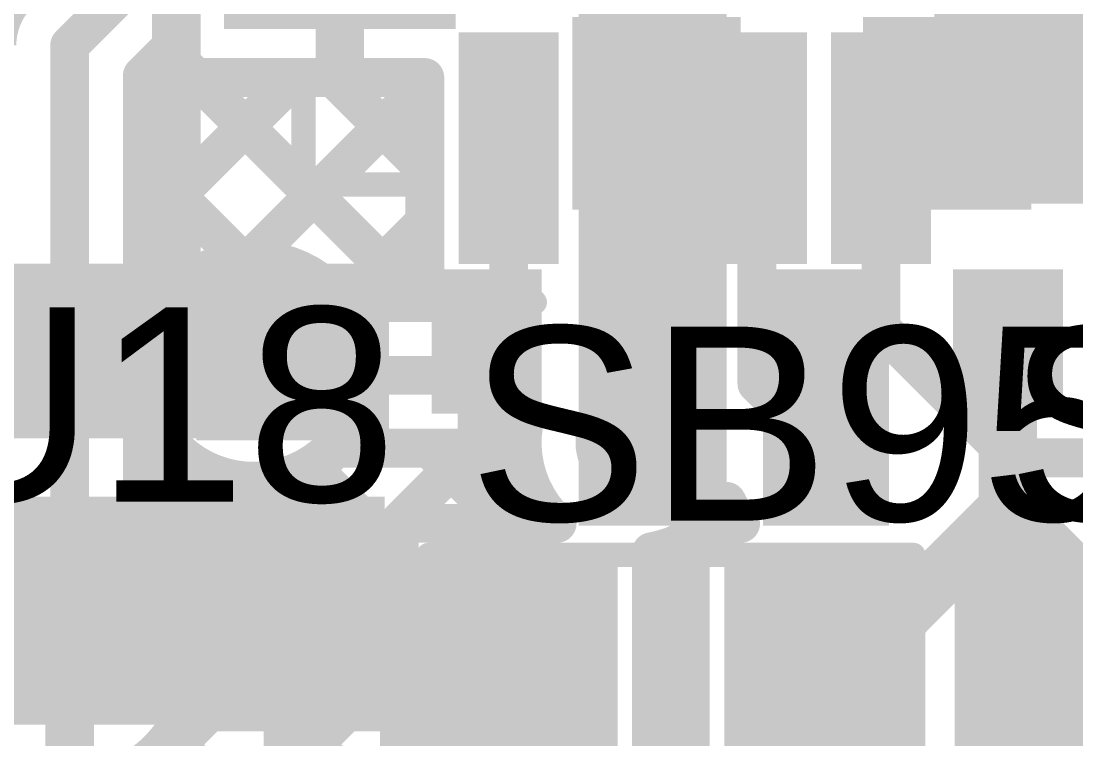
# Model space of a CAD drawing. Header units: millimetres. Extents: x -0.57 to 2.98, y -0.65 to 2.86.
# Drawn here: x 0.851 to 1.0685, y 0.3961 to 0.544 of the extents above; entities that cross this region are included whole.
import ezdxf

# ---------------------------------------------------------------- set-up
doc = ezdxf.new("R2010")
doc.units = ezdxf.units.MM
doc.header["$MEASUREMENT"] = 0
for name, color, linetype in [('BottomLayer', 5, 'Continuous'), ('BottomPaste', 16, 'Continuous'), ('BottomSolder', 6, 'Continuous'), ('Mechanical2', 216, 'Continuous'), ('TopLayer', 1, 'Continuous'), ('TopOverlay', 2, 'Continuous'), ('TopPaste', 8, 'Continuous'), ('TopSolder', 216, 'Continuous'), ('ViaHoleLayer', 16, 'Continuous')]:
    doc.layers.add(name, color=color, linetype=linetype)
doc.styles.add('Arial', font='', dxfattribs={"height": 0.2})
doc.styles.get('Arial').set_extended_font_data('Arial')

# ---------------------------------------------------------------- blocks, each defined once
blk = doc.blocks.new('16_TQFN__4X4__89')
at = {"layer": 'TopLayer'}
for points in [[(-0.04469, 0.05335), (-0.04469, 0.09311), (-0.03209, 0.09311), (-0.03209, 0.05335)], [(-0.01909, 0.05335), (-0.01909, 0.09311), (-0.0065, 0.09311), (-0.0065, 0.05335)], [(0.0065, 0.05335), (0.0065, 0.09311), (0.01909, 0.09311), (0.01909, 0.05335)], [(0.03209, 0.05335), (0.03209, 0.09311), (0.04469, 0.09311), (0.04469, 0.05335)], [(-0.09311, 0.04469), (-0.05335, 0.04469), (-0.05335, 0.03209), (-0.09311, 0.03209)], [(0.05335, 0.04469), (0.09311, 0.04469), (0.09311, 0.03209), (0.05335, 0.03209)], [(-0.04134, 0.04134), (0.04134, 0.04134), (0.04134, -0.04134), (-0.04134, -0.04134)], [(-0.09311, 0.01909), (-0.05335, 0.01909), (-0.05335, 0.0065), (-0.09311, 0.0065)], [(0.05335, 0.01909), (0.09311, 0.01909), (0.09311, 0.0065), (0.05335, 0.0065)], [(-0.09311, -0.0065), (-0.05335, -0.0065), (-0.05335, -0.01909), (-0.09311, -0.01909)], [(0.05335, -0.0065), (0.09311, -0.0065), (0.09311, -0.01909), (0.05335, -0.01909)], [(-0.09311, -0.03209), (-0.05335, -0.03209), (-0.05335, -0.04468), (-0.09311, -0.04468)], [(0.05335, -0.03209), (0.09311, -0.03209), (0.09311, -0.04468), (0.05335, -0.04468)], [(-0.04469, -0.09311), (-0.04469, -0.05335), (-0.03209, -0.05335), (-0.03209, -0.09311)], [(-0.01909, -0.09311), (-0.01909, -0.05335), (-0.0065, -0.05335), (-0.0065, -0.09311)], [(0.0065, -0.09311), (0.0065, -0.05335), (0.01909, -0.05335), (0.01909, -0.09311)], [(0.03209, -0.09311), (0.03209, -0.05335), (0.04469, -0.05335), (0.04469, -0.09311)]]:
    blk.add_hatch(color=1, dxfattribs=at).paths.add_polyline_path(points)
at = {"layer": 'TopPaste'}
for points in [[(-0.04469, 0.05335), (-0.04469, 0.09311), (-0.03209, 0.09311), (-0.03209, 0.05335)], [(-0.01909, 0.05335), (-0.01909, 0.09311), (-0.0065, 0.09311), (-0.0065, 0.05335)], [(0.0065, 0.05335), (0.0065, 0.09311), (0.01909, 0.09311), (0.01909, 0.05335)], [(0.03209, 0.05335), (0.03209, 0.09311), (0.04469, 0.09311), (0.04469, 0.05335)], [(-0.09311, 0.04469), (-0.05335, 0.04469), (-0.05335, 0.03209), (-0.09311, 0.03209)], [(0.05335, 0.04469), (0.09311, 0.04469), (0.09311, 0.03209), (0.05335, 0.03209)], [(-0.02598, 0.02598), (0.02598, 0.02598), (0.02598, -0.02598), (-0.02598, -0.02598)], [(-0.09311, 0.01909), (-0.05335, 0.01909), (-0.05335, 0.0065), (-0.09311, 0.0065)], [(0.05335, 0.01909), (0.09311, 0.01909), (0.09311, 0.0065), (0.05335, 0.0065)], [(-0.09311, -0.0065), (-0.05335, -0.0065), (-0.05335, -0.01909), (-0.09311, -0.01909)], [(0.05335, -0.0065), (0.09311, -0.0065), (0.09311, -0.01909), (0.05335, -0.01909)], [(-0.09311, -0.03209), (-0.05335, -0.03209), (-0.05335, -0.04468), (-0.09311, -0.04468)], [(0.05335, -0.03209), (0.09311, -0.03209), (0.09311, -0.04468), (0.05335, -0.04468)], [(-0.04469, -0.09311), (-0.04469, -0.05335), (-0.03209, -0.05335), (-0.03209, -0.09311)], [(-0.01909, -0.09311), (-0.01909, -0.05335), (-0.0065, -0.05335), (-0.0065, -0.09311)], [(0.0065, -0.09311), (0.0065, -0.05335), (0.01909, -0.05335), (0.01909, -0.09311)], [(0.03209, -0.09311), (0.03209, -0.05335), (0.04469, -0.05335), (0.04469, -0.09311)]]:
    blk.add_hatch(color=8, dxfattribs=at).paths.add_polyline_path(points)
at = {"layer": 'TopSolder'}
for points in [[(-0.04868, 0.04935), (-0.04868, 0.09711), (-0.02809, 0.09711), (-0.02809, 0.04935)], [(-0.02309, 0.04935), (-0.02309, 0.09711), (-0.0025, 0.09711), (-0.0025, 0.04935)], [(0.0025, 0.04935), (0.0025, 0.09711), (0.02309, 0.09711), (0.02309, 0.04935)], [(0.02809, 0.04935), (0.02809, 0.09711), (0.04868, 0.09711), (0.04868, 0.04935)], [(-0.09711, 0.04869), (-0.04935, 0.04869), (-0.04935, 0.02809), (-0.09711, 0.02809)], [(0.04935, 0.04869), (0.09711, 0.04869), (0.09711, 0.02809), (0.04935, 0.02809)], [(-0.04534, 0.04534), (0.04534, 0.04534), (0.04534, -0.04534), (-0.04534, -0.04534)], [(-0.09711, 0.02309), (-0.04935, 0.02309), (-0.04935, 0.0025), (-0.09711, 0.0025)], [(0.04935, 0.02309), (0.09711, 0.02309), (0.09711, 0.0025), (0.04935, 0.0025)], [(-0.09711, -0.0025), (-0.04935, -0.0025), (-0.04935, -0.02309), (-0.09711, -0.02309)], [(0.04935, -0.0025), (0.09711, -0.0025), (0.09711, -0.02309), (0.04935, -0.02309)], [(-0.09711, -0.02809), (-0.04935, -0.02809), (-0.04935, -0.04868), (-0.09711, -0.04868)], [(0.04935, -0.02809), (0.09711, -0.02809), (0.09711, -0.04868), (0.04935, -0.04868)], [(-0.04868, -0.09711), (-0.04868, -0.04935), (-0.02809, -0.04935), (-0.02809, -0.09711)], [(-0.02309, -0.09711), (-0.02309, -0.04935), (-0.0025, -0.04935), (-0.0025, -0.09711)], [(0.0025, -0.09711), (0.0025, -0.04935), (0.02309, -0.04935), (0.02309, -0.09711)], [(0.02809, -0.09711), (0.02809, -0.04935), (0.04868, -0.04935), (0.04868, -0.09711)]]:
    blk.add_hatch(color=216, dxfattribs=at).paths.add_polyline_path(points)
at = {"layer": 'TopOverlay', "const_width": 0.005}
for points in [[(-0.08071, 0.08071), (-0.08071, 0.05728)], [(-0.08071, 0.08071), (-0.05728, 0.08071)], [(0.05728, 0.08071), (0.08071, 0.08071)], [(0.08071, 0.08071), (0.08071, 0.05728)], [(-0.105, 0.043), (-0.1, 0.038)], [(-0.105, 0.043), (-0.105, 0.033)], [(-0.1, 0.038), (-0.105, 0.033)], [(-0.08071, -0.05728), (-0.08071, -0.08071)], [(0.08071, -0.05728), (0.08071, -0.08071)], [(-0.08071, -0.08071), (-0.05728, -0.08071)], [(0.05728, -0.08071), (0.08071, -0.08071)]]:
    blk.add_lwpolyline(points, dxfattribs=at)
at = {"layer": 'TopOverlay', "const_width": 0.0025}
for points in [[(-0.08196, 0.08071, 1), (-0.07946, 0.08071, 1)], [(-0.08196, 0.08071, 1), (-0.07946, 0.08071, 1)], [(-0.05853, 0.08071, 1), (-0.05603, 0.08071, 1)], [(0.05603, 0.08071, 1), (0.05853, 0.08071, 1)], [(0.07946, 0.08071, 1), (0.08196, 0.08071, 1)], [(0.07946, 0.08071, 1), (0.08196, 0.08071, 1)], [(-0.08196, 0.05728, 1), (-0.07946, 0.05728, 1)], [(0.07946, 0.05728, 1), (0.08196, 0.05728, 1)], [(-0.10625, 0.043, 1), (-0.10375, 0.043, 1)], [(-0.10625, 0.043, 1), (-0.10375, 0.043, 1)], [(-0.10125, 0.038, 1), (-0.09875, 0.038, 1)], [(-0.10125, 0.038, 1), (-0.09875, 0.038, 1)], [(-0.10625, 0.033, 1), (-0.10375, 0.033, 1)], [(-0.10625, 0.033, 1), (-0.10375, 0.033, 1)], [(-0.08196, -0.05728, 1), (-0.07946, -0.05728, 1)], [(0.07946, -0.05728, 1), (0.08196, -0.05728, 1)], [(-0.08196, -0.08071, 1), (-0.07946, -0.08071, 1)], [(-0.08196, -0.08071, 1), (-0.07946, -0.08071, 1)], [(-0.05853, -0.08071, 1), (-0.05603, -0.08071, 1)], [(0.05603, -0.08071, 1), (0.05853, -0.08071, 1)], [(0.07946, -0.08071, 1), (0.08196, -0.08071, 1)], [(0.07946, -0.08071, 1), (0.08196, -0.08071, 1)]]:
    blk.add_lwpolyline(points, format="xyb", close=True, dxfattribs=at)
blk = doc.blocks.new('SOLDER_BRIDGE_109')
at = {"layer": 'TopLayer'}
for points in [[(-0.045, -0.0175), (-0.045, 0.0175), (-0.015, 0.0175), (-0.015, -0.0175)], [(0.015, -0.0175), (0.015, 0.0175), (0.045, 0.0175), (0.045, -0.0175)]]:
    blk.add_hatch(color=1, dxfattribs=at).paths.add_polyline_path(points)
at = {"layer": 'TopPaste'}
for points in [[(-0.045, -0.0175), (-0.045, 0.0175), (-0.015, 0.0175), (-0.015, -0.0175)], [(0.015, -0.0175), (0.015, 0.0175), (0.045, 0.0175), (0.045, -0.0175)]]:
    blk.add_hatch(color=8, dxfattribs=at).paths.add_polyline_path(points)
at = {"layer": 'TopSolder'}
for points in [[(-0.049, -0.0215), (-0.049, 0.0215), (-0.011, 0.0215), (-0.011, -0.0215)], [(0.011, -0.0215), (0.011, 0.0215), (0.049, 0.0215), (0.049, -0.0215)]]:
    blk.add_hatch(color=216, dxfattribs=at).paths.add_polyline_path(points)
at = {"layer": 'TopOverlay', "const_width": 0.005}
for points in [[(0.05, 0.022), (-0.05, 0.022)], [(-0.05, 0.022), (-0.05, -0.022)], [(0.05, 0.022), (0.05, -0.022)], [(0.05, -0.022), (-0.05, -0.022)]]:
    blk.add_lwpolyline(points, dxfattribs=at)
at = {"layer": 'TopOverlay', "const_width": 0.0025}
for points in [[(-0.05125, 0.022, 1), (-0.04875, 0.022, 1)], [(-0.05125, 0.022, 1), (-0.04875, 0.022, 1)], [(0.04875, 0.022, 1), (0.05125, 0.022, 1)], [(0.04875, 0.022, 1), (0.05125, 0.022, 1)], [(-0.05125, -0.022, 1), (-0.04875, -0.022, 1)], [(-0.05125, -0.022, 1), (-0.04875, -0.022, 1)], [(0.04875, -0.022, 1), (0.05125, -0.022, 1)], [(0.04875, -0.022, 1), (0.05125, -0.022, 1)]]:
    blk.add_lwpolyline(points, format="xyb", close=True, dxfattribs=at)
blk = doc.blocks.new('SOLDER_BRIDGE_111')
at = {"layer": 'TopLayer'}
for points in [[(-0.045, -0.0175), (-0.045, 0.0175), (-0.015, 0.0175), (-0.015, -0.0175)], [(0.015, -0.0175), (0.015, 0.0175), (0.045, 0.0175), (0.045, -0.0175)]]:
    blk.add_hatch(color=1, dxfattribs=at).paths.add_polyline_path(points)
at = {"layer": 'TopPaste'}
for points in [[(-0.045, -0.0175), (-0.045, 0.0175), (-0.015, 0.0175), (-0.015, -0.0175)], [(0.015, -0.0175), (0.015, 0.0175), (0.045, 0.0175), (0.045, -0.0175)]]:
    blk.add_hatch(color=8, dxfattribs=at).paths.add_polyline_path(points)
at = {"layer": 'TopSolder'}
for points in [[(-0.049, -0.0215), (-0.049, 0.0215), (-0.011, 0.0215), (-0.011, -0.0215)], [(0.011, -0.0215), (0.011, 0.0215), (0.049, 0.0215), (0.049, -0.0215)]]:
    blk.add_hatch(color=216, dxfattribs=at).paths.add_polyline_path(points)
at = {"layer": 'TopOverlay', "const_width": 0.005}
for points in [[(-0.05, 0.022), (0.05, 0.022)], [(-0.05, -0.022), (-0.05, 0.022)], [(0.05, -0.022), (0.05, 0.022)], [(-0.05, -0.022), (0.05, -0.022)]]:
    blk.add_lwpolyline(points, dxfattribs=at)
at = {"layer": 'TopOverlay', "const_width": 0.0025}
for points in [[(-0.05125, 0.022, 1), (-0.04875, 0.022, 1)], [(-0.05125, 0.022, 1), (-0.04875, 0.022, 1)], [(0.04875, 0.022, 1), (0.05125, 0.022, 1)], [(0.04875, 0.022, 1), (0.05125, 0.022, 1)], [(-0.05125, -0.022, 1), (-0.04875, -0.022, 1)], [(-0.05125, -0.022, 1), (-0.04875, -0.022, 1)], [(0.04875, -0.022, 1), (0.05125, -0.022, 1)], [(0.04875, -0.022, 1), (0.05125, -0.022, 1)]]:
    blk.add_lwpolyline(points, format="xyb", close=True, dxfattribs=at)
blk = doc.blocks.new('CAP_0402_B_186')
at = {"layer": 'BottomLayer'}
for points in [[(-0.0095, 0.0125), (-0.0095, -0.0125), (-0.0275, -0.0125), (-0.0275, 0.0125)], [(0.0275, 0.0125), (0.0275, -0.0125), (0.0095, -0.0125), (0.0095, 0.0125)]]:
    blk.add_hatch(color=5, dxfattribs=at).paths.add_polyline_path(points)
at = {"layer": 'BottomPaste'}
for points in [[(-0.0095, 0.0125), (-0.0095, -0.0125), (-0.0275, -0.0125), (-0.0275, 0.0125)], [(0.0275, 0.0125), (0.0275, -0.0125), (0.0095, -0.0125), (0.0095, 0.0125)]]:
    blk.add_hatch(color=16, dxfattribs=at).paths.add_polyline_path(points)
at = {"layer": 'BottomSolder'}
for points in [[(-0.00714, 0.01486), (-0.00714, -0.01486), (-0.02986, -0.01486), (-0.02986, 0.01486)], [(0.02986, 0.01486), (0.02986, -0.01486), (0.00714, -0.01486), (0.00714, 0.01486)]]:
    blk.add_hatch(color=6, dxfattribs=at).paths.add_polyline_path(points)
blk = doc.blocks.new('CAP_0402_B_188')
at = {"layer": 'BottomLayer'}
for points in [[(-0.0095, 0.0125), (-0.0095, -0.0125), (-0.0275, -0.0125), (-0.0275, 0.0125)], [(0.0275, 0.0125), (0.0275, -0.0125), (0.0095, -0.0125), (0.0095, 0.0125)]]:
    blk.add_hatch(color=5, dxfattribs=at).paths.add_polyline_path(points)
at = {"layer": 'BottomPaste'}
for points in [[(-0.0095, 0.0125), (-0.0095, -0.0125), (-0.0275, -0.0125), (-0.0275, 0.0125)], [(0.0275, 0.0125), (0.0275, -0.0125), (0.0095, -0.0125), (0.0095, 0.0125)]]:
    blk.add_hatch(color=16, dxfattribs=at).paths.add_polyline_path(points)
at = {"layer": 'BottomSolder'}
for points in [[(-0.00714, 0.01486), (-0.00714, -0.01486), (-0.02986, -0.01486), (-0.02986, 0.01486)], [(0.02986, 0.01486), (0.02986, -0.01486), (0.00714, -0.01486), (0.00714, 0.01486)]]:
    blk.add_hatch(color=6, dxfattribs=at).paths.add_polyline_path(points)
blk = doc.blocks.new('CAP_0603_B_190')
at = {"layer": 'BottomLayer'}
for points in [[(-0.045, -0.0175), (-0.045, 0.0175), (-0.015, 0.0175), (-0.015, -0.0175)], [(0.015, -0.0175), (0.015, 0.0175), (0.045, 0.0175), (0.045, -0.0175)]]:
    blk.add_hatch(color=5, dxfattribs=at).paths.add_polyline_path(points)
at = {"layer": 'BottomPaste'}
for points in [[(-0.045, -0.0175), (-0.045, 0.0175), (-0.015, 0.0175), (-0.015, -0.0175)], [(0.015, -0.0175), (0.015, 0.0175), (0.045, 0.0175), (0.045, -0.0175)]]:
    blk.add_hatch(color=16, dxfattribs=at).paths.add_polyline_path(points)
at = {"layer": 'BottomSolder'}
for points in [[(-0.04736, -0.01986), (-0.04736, 0.01986), (-0.01264, 0.01986), (-0.01264, -0.01986)], [(0.01264, -0.01986), (0.01264, 0.01986), (0.04736, 0.01986), (0.04736, -0.01986)]]:
    blk.add_hatch(color=6, dxfattribs=at).paths.add_polyline_path(points)
blk = doc.blocks.new('CAP_0402_B_249')
at = {"layer": 'BottomLayer'}
for points in [[(-0.0095, 0.0125), (-0.0095, -0.0125), (-0.0275, -0.0125), (-0.0275, 0.0125)], [(0.0275, 0.0125), (0.0275, -0.0125), (0.0095, -0.0125), (0.0095, 0.0125)]]:
    blk.add_hatch(color=5, dxfattribs=at).paths.add_polyline_path(points)
at = {"layer": 'BottomPaste'}
for points in [[(-0.0095, 0.0125), (-0.0095, -0.0125), (-0.0275, -0.0125), (-0.0275, 0.0125)], [(0.0275, 0.0125), (0.0275, -0.0125), (0.0095, -0.0125), (0.0095, 0.0125)]]:
    blk.add_hatch(color=16, dxfattribs=at).paths.add_polyline_path(points)
at = {"layer": 'BottomSolder'}
for points in [[(-0.00714, 0.01486), (-0.00714, -0.01486), (-0.02986, -0.01486), (-0.02986, 0.01486)], [(0.02986, 0.01486), (0.02986, -0.01486), (0.00714, -0.01486), (0.00714, 0.01486)]]:
    blk.add_hatch(color=6, dxfattribs=at).paths.add_polyline_path(points)
blk = doc.blocks.new('CAP_0603_B_337')
at = {"layer": 'BottomLayer'}
for points in [[(-0.045, -0.0175), (-0.045, 0.0175), (-0.015, 0.0175), (-0.015, -0.0175)], [(0.015, -0.0175), (0.015, 0.0175), (0.045, 0.0175), (0.045, -0.0175)]]:
    blk.add_hatch(color=5, dxfattribs=at).paths.add_polyline_path(points)
at = {"layer": 'BottomPaste'}
for points in [[(-0.045, -0.0175), (-0.045, 0.0175), (-0.015, 0.0175), (-0.015, -0.0175)], [(0.015, -0.0175), (0.015, 0.0175), (0.045, 0.0175), (0.045, -0.0175)]]:
    blk.add_hatch(color=16, dxfattribs=at).paths.add_polyline_path(points)
at = {"layer": 'BottomSolder'}
for points in [[(-0.04736, -0.01986), (-0.04736, 0.01986), (-0.01264, 0.01986), (-0.01264, -0.01986)], [(0.01264, -0.01986), (0.01264, 0.01986), (0.04736, 0.01986), (0.04736, -0.01986)]]:
    blk.add_hatch(color=6, dxfattribs=at).paths.add_polyline_path(points)

msp = doc.modelspace()

# ---------------------------------------------------------------- hatches: boundary and pattern name
at = {"layer": 'BottomLayer'}
for points in [[(0.966, 0.44), (0.9965, 0.44), (0.9965, 0.546), (0.966, 0.546)], [(1.025, 0.50635), (1.075, 0.50635), (1.075, 0.544), (1.025, 0.544)], [(0.847, 0.458), (0.926, 0.458), (0.926, 0.494), (0.847, 0.494)], [(1.004, 0.44), (1.03, 0.44), (1.03, 0.492), (1.004, 0.492)], [(0.847, 0.399), (0.926, 0.399), (0.926, 0.446), (0.847, 0.446)]]:
    msp.add_hatch(color=5, dxfattribs=at).paths.add_polyline_path(points)
h = msp.add_hatch(color=5, dxfattribs=at)
edge = h.paths.add_edge_path()
edge.add_arc((1.06317, 0.52517), 0.01181, 0, 360)
h = msp.add_hatch(color=5, dxfattribs=at)
edge = h.paths.add_edge_path()
edge.add_arc((0.89888, 0.472), 0.01181, 0, 360)
h = msp.add_hatch(color=5, dxfattribs=at)
edge = h.paths.add_edge_path()
edge.add_arc((0.97714, 0.45714), 0.01181, 0, 360)
h = msp.add_hatch(color=5, dxfattribs=at)
edge = h.paths.add_edge_path()
edge.add_arc((1.017, 0.455), 0.01181, 0, 360)
h = msp.add_hatch(color=5, dxfattribs=at)
edge = h.paths.add_edge_path()
edge.add_arc((0.861, 0.412), 0.01181, 0, 360)
at = {"layer": 'BottomSolder'}
h = msp.add_hatch(color=6, dxfattribs=at)
edge = h.paths.add_edge_path()
edge.add_arc((1.06317, 0.52517), 0.00791, 0, 360)
h = msp.add_hatch(color=6, dxfattribs=at)
edge = h.paths.add_edge_path()
edge.add_arc((0.89888, 0.472), 0.00791, 0, 360)
h = msp.add_hatch(color=6, dxfattribs=at)
edge = h.paths.add_edge_path()
edge.add_arc((0.97714, 0.45714), 0.00791, 0, 360)
h = msp.add_hatch(color=6, dxfattribs=at)
edge = h.paths.add_edge_path()
edge.add_arc((1.017, 0.455), 0.00791, 0, 360)
h = msp.add_hatch(color=6, dxfattribs=at)
edge = h.paths.add_edge_path()
edge.add_arc((0.861, 0.412), 0.00791, 0, 360)
at = {"layer": 'TopLayer'}
h = msp.add_hatch(color=1, dxfattribs=at)
edge = h.paths.add_edge_path()
edge.add_arc((1.06317, 0.52517), 0.01181, 0, 360)
h = msp.add_hatch(color=1, dxfattribs=at)
edge = h.paths.add_edge_path()
edge.add_arc((0.89888, 0.472), 0.01181, 0, 360)
h = msp.add_hatch(color=1, dxfattribs=at)
edge = h.paths.add_edge_path()
edge.add_arc((0.97714, 0.45714), 0.01181, 0, 360)
h = msp.add_hatch(color=1, dxfattribs=at)
edge = h.paths.add_edge_path()
edge.add_arc((1.017, 0.455), 0.01181, 0, 360)
h = msp.add_hatch(color=1, dxfattribs=at)
edge = h.paths.add_edge_path()
edge.add_arc((0.861, 0.412), 0.01181, 0, 360)
at = {"layer": 'TopSolder'}
h = msp.add_hatch(color=216, dxfattribs=at)
edge = h.paths.add_edge_path()
edge.add_arc((1.06317, 0.52517), 0.00791, 0, 360)
h = msp.add_hatch(color=216, dxfattribs=at)
edge = h.paths.add_edge_path()
edge.add_arc((0.89888, 0.472), 0.00791, 0, 360)
h = msp.add_hatch(color=216, dxfattribs=at)
edge = h.paths.add_edge_path()
edge.add_arc((0.97714, 0.45714), 0.00791, 0, 360)
h = msp.add_hatch(color=216, dxfattribs=at)
edge = h.paths.add_edge_path()
edge.add_arc((1.017, 0.455), 0.00791, 0, 360)
h = msp.add_hatch(color=216, dxfattribs=at)
edge = h.paths.add_edge_path()
edge.add_arc((0.861, 0.412), 0.00791, 0, 360)
at = {"layer": 'ViaHoleLayer'}
h = msp.add_hatch(color=16, dxfattribs=at)
edge = h.paths.add_edge_path()
edge.add_arc((1.06317, 0.52517), 0.00591, 0, 360)
h = msp.add_hatch(color=16, dxfattribs=at)
edge = h.paths.add_edge_path()
edge.add_arc((0.89888, 0.472), 0.00591, 0, 360)
h = msp.add_hatch(color=16, dxfattribs=at)
edge = h.paths.add_edge_path()
edge.add_arc((0.97714, 0.45714), 0.00591, 0, 360)
h = msp.add_hatch(color=16, dxfattribs=at)
edge = h.paths.add_edge_path()
edge.add_arc((1.017, 0.455), 0.00591, 0, 360)
h = msp.add_hatch(color=16, dxfattribs=at)
edge = h.paths.add_edge_path()
edge.add_arc((0.861, 0.412), 0.00591, 0, 360)

# ---------------------------------------------------------------- linework, layer by layer
at = {"layer": 'BottomLayer'}
for points, const_width in [([(0.883, 0.49), (0.883, 0.559)], 0.01), ([(0.883, 0.49), (0.89888, 0.47412)], 0.008), ([(0.947, 0.415), (0.947, 0.478)], 0.012), ([(1.0545, 0.4435), (1.0545, 0.478)], 0.012), ([(0.89888, 0.472), (0.89888, 0.47412)], 0.008), ([(0.994, 0.383), (1.0545, 0.4435)], 0.012), ([(1.0545, 0.4435), (1.07, 0.428)], 0.012), ([(1.07, 0.428), (1.204, 0.428)], 0.012), ([(0.907, 0.367), (0.907, 0.415)], 0.012), ([(0.947, 0.415), (0.955, 0.407)], 0.012), ([(0.861, 0.39019), (0.861, 0.412)], 0.01), ([(0.955, 0.374), (0.955, 0.407)], 0.012)]:
    msp.add_lwpolyline(points, dxfattribs=dict(at, const_width=const_width))
for points, const_width in [([(0.8805, 0.49, 1), (0.8855, 0.49, 1)], 0.005), ([(0.881, 0.49, 1), (0.885, 0.49, 1)], 0.004), ([(0.944, 0.478, 1), (0.95, 0.478, 1)], 0.006), ([(1.0515, 0.478, 1), (1.0575, 0.478, 1)], 0.006), ([(0.89688, 0.47412, 1), (0.90088, 0.47412, 1)], 0.004), ([(0.89688, 0.47412, 1), (0.90088, 0.47412, 1)], 0.004), ([(0.89688, 0.472, 1), (0.90088, 0.472, 1)], 0.004), ([(1.0515, 0.4435, 1), (1.0575, 0.4435, 1)], 0.006), ([(1.0515, 0.4435, 1), (1.0575, 0.4435, 1)], 0.006), ([(1.0515, 0.4435, 1), (1.0575, 0.4435, 1)], 0.006), ([(1.067, 0.428, 1), (1.073, 0.428, 1)], 0.006), ([(1.067, 0.428, 1), (1.073, 0.428, 1)], 0.006), ([(0.904, 0.415, 1), (0.91, 0.415, 1)], 0.006), ([(0.944, 0.415, 1), (0.95, 0.415, 1)], 0.006), ([(0.944, 0.415, 1), (0.95, 0.415, 1)], 0.006), ([(0.8585, 0.412, 1), (0.8635, 0.412, 1)], 0.005), ([(0.952, 0.407, 1), (0.958, 0.407, 1)], 0.006), ([(0.952, 0.407, 1), (0.958, 0.407, 1)], 0.006)]:
    msp.add_lwpolyline(points, format="xyb", close=True, dxfattribs=dict(at, const_width=const_width))
at = {"layer": 'Mechanical2', "const_width": 0.01}
msp.add_lwpolyline([(1.75783, 2.80917, -6.230382), (0.64896, 2.81029)], format="xyb", dxfattribs=at)
at = {"layer": 'TopLayer'}
for points, const_width in [([(0.91671, 0.53638), (0.91671, 0.55268)], 0.01), ([(0.861, 0.539), (0.87468, 0.55268)], 0.008), ([(1.06317, 0.52517), (1.06317, 0.55268)], 0.008), ([(0.861, 0.412), (0.861, 0.539)], 0.008), ([(0.876, 0.53279), (0.88089, 0.53768)], 0.008), ([(0.88283, 0.53238), (0.88283, 0.53768)], 0.008), ([(0.876, 0.52926), (0.88283, 0.53609)], 0.008), ([(0.88283, 0.53661), (0.88706, 0.53238)], 0.008), ([(0.876, 0.433), (0.876, 0.53279)], 0.008), ([(0.876, 0.50098), (0.9074, 0.53238)], 0.008), ([(0.88283, 0.53238), (0.93425, 0.53238)], 0.008), ([(0.88706, 0.53238), (0.93343, 0.486)], 0.008), ([(0.91534, 0.53238), (0.93425, 0.51347)], 0.008), ([(0.93425, 0.48695), (0.93425, 0.53238)], 0.008), ([(0.8981, 0.4948), (0.93425, 0.53095)], 0.008), ([(0.95155, 0.48068), (0.95155, 0.51783)], 0.008), ([(0.97714, 0.45714), (0.97714, 0.51783)], 0.008), ([(1.00273, 0.46927), (1.00273, 0.51783)], 0.008), ([(1.02832, 0.48068), (1.02832, 0.51783)], 0.008), ([(0.876, 0.51515), (0.89647, 0.49468)], 0.008), ([(0.91759, 0.486), (0.93425, 0.50266)], 0.008), ([(0.91688, 0.486), (0.93566, 0.486)], 0.008), ([(0.94188, 0.471), (0.95155, 0.48068)], 0.008), ([(1.02832, 0.48068), (1.055, 0.454)], 0.008), ([(0.89488, 0.471), (0.94188, 0.471)], 0.008), ([(1.00273, 0.46927), (1.017, 0.455)], 0.008), ([(0.876, 0.45858), (0.929, 0.40558)], 0.008), ([(0.85648, 0.36832), (0.94437, 0.45621)], 0.008), ([(0.88386, 0.42399), (0.91587, 0.456)], 0.008), ([(0.91513, 0.456), (0.94188, 0.456)], 0.008), ([(0.93515, 0.456), (0.95065, 0.4405)], 0.008), ([(0.876, 0.44441), (0.88528, 0.45369)], 0.008), ([(1.055, 0.454), (1.088, 0.454)], 0.008), ([(0.91049, 0.45237), (0.929, 0.43387)], 0.008), ([(0.929, 0.4405), (0.96154, 0.4405)], 0.008), ([(0.929, 0.3835), (0.929, 0.4405)], 0.008), ([(0.99274, 0.4405), (0.99939, 0.4405)], 0.008), ([(0.989, 0.3835), (0.989, 0.43766)], 0.008), ([(0.981, 0.3835), (0.981, 0.43466)], 0.008), ([(0.98404, 0.4354), (0.989, 0.43043)], 0.008), ([(0.88513, 0.42117), (0.93219, 0.37411)], 0.008), ([(0.955, 0.374), (0.955, 0.412)], 0.022), ([(0.981, 0.40799), (0.989, 0.41599)], 0.008), ([(0.83919, 0.412), (0.861, 0.412)], 0.01), ([(0.84821, 0.33176), (0.929, 0.41256)], 0.008), ([(0.861, 0.39019), (0.861, 0.412)], 0.01), ([(0.861, 0.412), (0.88281, 0.412)], 0.01), ([(1.015, 0.412), (1.025, 0.402)], 0.01), ([(1.056, 0.402), (1.066, 0.412)], 0.01), ([(0.981, 0.41015), (0.989, 0.40215)], 0.008), ([(1.025, 0.37919), (1.025, 0.402)], 0.01), ([(1.056, 0.37919), (1.056, 0.402)], 0.01), ([(0.88158, 0.39643), (0.95288, 0.32514)], 0.008)]:
    msp.add_lwpolyline(points, dxfattribs=dict(at, const_width=const_width))
at = {"layer": 'TopLayer', "const_width": 0.008}
for points in [[(0.846, 0.539, -0.198912), (0.85039, 0.54961)], [(0.846, 0.539, -0.198764), (0.85039, 0.5496)], [(0.91513, 0.456, -2.660419), (0.91688, 0.486)], [(0.96154, 0.4405, -0.276189), (0.9551, 0.46301)], [(0.95248, 0.46039, -0.198764), (0.94188, 0.456)], [(0.95248, 0.46039, -0.198912), (0.94188, 0.456)], [(0.99648, 0.44504, -0.064704), (0.99274, 0.4405)], [(0.99939, 0.4405, -0.059323), (0.99648, 0.44504)], [(0.989, 0.43766, -0.094457), (0.981, 0.43466)], [(0.876, 0.433, -0.242243), (0.88681, 0.412)], [(0.88681, 0.412, -0.484151), (0.85505, 0.38688)]]:
    msp.add_lwpolyline(points, format="xyb", dxfattribs=at)
at = {"layer": 'TopLayer'}
for points, const_width in [([(0.859, 0.539, 1), (0.863, 0.539, 1)], 0.004), ([(0.859, 0.539, 1), (0.863, 0.539, 1)], 0.004), ([(0.87889, 0.53768, 1), (0.88289, 0.53768, 1)], 0.004), ([(0.88083, 0.53768, 1), (0.88483, 0.53768, 1)], 0.004), ([(0.88083, 0.53661, 1), (0.88483, 0.53661, 1)], 0.004), ([(0.88083, 0.53609, 1), (0.88483, 0.53609, 1)], 0.004), ([(0.91421, 0.53638, 1), (0.91921, 0.53638, 1)], 0.005), ([(0.874, 0.53279, 1), (0.878, 0.53279, 1)], 0.004), ([(0.874, 0.53279, 1), (0.878, 0.53279, 1)], 0.004), ([(0.88083, 0.53238, 1), (0.88483, 0.53238, 1)], 0.004), ([(0.88083, 0.53238, 1), (0.88483, 0.53238, 1)], 0.004), ([(0.88506, 0.53238, 1), (0.88906, 0.53238, 1)], 0.004), ([(0.88506, 0.53238, 1), (0.88906, 0.53238, 1)], 0.004), ([(0.9054, 0.53238, 1), (0.9094, 0.53238, 1)], 0.004), ([(0.91334, 0.53238, 1), (0.91734, 0.53238, 1)], 0.004), ([(0.93225, 0.53238, 1), (0.93625, 0.53238, 1)], 0.004), ([(0.93225, 0.53238, 1), (0.93625, 0.53238, 1)], 0.004), ([(0.874, 0.52926, 1), (0.878, 0.52926, 1)], 0.004), ([(0.93225, 0.53095, 1), (0.93625, 0.53095, 1)], 0.004), ([(1.06117, 0.52517, 1), (1.06517, 0.52517, 1)], 0.004), ([(0.94955, 0.51783, 1), (0.95355, 0.51783, 1)], 0.004), ([(0.97514, 0.51783, 1), (0.97914, 0.51783, 1)], 0.004), ([(1.00073, 0.51783, 1), (1.00473, 0.51783, 1)], 0.004), ([(1.02632, 0.51783, 1), (1.03032, 0.51783, 1)], 0.004), ([(0.874, 0.51515, 1), (0.878, 0.51515, 1)], 0.004), ([(0.93225, 0.51347, 1), (0.93625, 0.51347, 1)], 0.004), ([(0.874, 0.50098, 1), (0.878, 0.50098, 1)], 0.004), ([(0.93225, 0.50266, 1), (0.93625, 0.50266, 1)], 0.004), ([(0.89447, 0.49468, 1), (0.89847, 0.49468, 1)], 0.004), ([(0.8961, 0.4948, 1), (0.9001, 0.4948, 1)], 0.004), ([(0.91488, 0.486, 1), (0.91888, 0.486, 1)], 0.004), ([(0.91488, 0.486, 1), (0.91888, 0.486, 1)], 0.004), ([(0.91559, 0.486, 1), (0.91959, 0.486, 1)], 0.004), ([(0.93143, 0.486, 1), (0.93543, 0.486, 1)], 0.004), ([(0.93225, 0.48695, 1), (0.93625, 0.48695, 1)], 0.004), ([(0.93366, 0.486, 1), (0.93766, 0.486, 1)], 0.004), ([(0.94955, 0.48068, 1), (0.95355, 0.48068, 1)], 0.004), ([(0.94955, 0.48068, 1), (0.95355, 0.48068, 1)], 0.004), ([(1.02632, 0.48068, 1), (1.03032, 0.48068, 1)], 0.004), ([(1.02632, 0.48068, 1), (1.03032, 0.48068, 1)], 0.004), ([(0.89288, 0.471, 1), (0.89688, 0.471, 1)], 0.004), ([(0.93988, 0.471, 1), (0.94388, 0.471, 1)], 0.004), ([(0.93988, 0.471, 1), (0.94388, 0.471, 1)], 0.004), ([(1.00073, 0.46927, 1), (1.00473, 0.46927, 1)], 0.004), ([(1.00073, 0.46927, 1), (1.00473, 0.46927, 1)], 0.004), ([(0.9531, 0.46301, 1), (0.9571, 0.46301, 1)], 0.004), ([(0.95048, 0.46039, 1), (0.95448, 0.46039, 1)], 0.004), ([(0.95048, 0.46039, 1), (0.95448, 0.46039, 1)], 0.004), ([(0.874, 0.45858, 1), (0.878, 0.45858, 1)], 0.004), ([(0.91313, 0.456, 1), (0.91713, 0.456, 1)], 0.004), ([(0.91313, 0.456, 1), (0.91713, 0.456, 1)], 0.004), ([(0.91387, 0.456, 1), (0.91787, 0.456, 1)], 0.004), ([(0.93315, 0.456, 1), (0.93715, 0.456, 1)], 0.004), ([(0.93988, 0.456, 1), (0.94388, 0.456, 1)], 0.004), ([(0.93988, 0.456, 1), (0.94388, 0.456, 1)], 0.004), ([(0.93988, 0.456, 1), (0.94388, 0.456, 1)], 0.004), ([(0.94237, 0.45621, 1), (0.94637, 0.45621, 1)], 0.004), ([(0.97514, 0.45714, 1), (0.97914, 0.45714, 1)], 0.004), ([(1.015, 0.455, 1), (1.019, 0.455, 1)], 0.004), ([(0.88328, 0.45369, 1), (0.88728, 0.45369, 1)], 0.004), ([(1.053, 0.454, 1), (1.057, 0.454, 1)], 0.004), ([(1.053, 0.454, 1), (1.057, 0.454, 1)], 0.004), ([(0.90849, 0.45237, 1), (0.91249, 0.45237, 1)], 0.004), ([(0.874, 0.44441, 1), (0.878, 0.44441, 1)], 0.004), ([(0.99448, 0.44504, 1), (0.99848, 0.44504, 1)], 0.004), ([(0.99448, 0.44504, 1), (0.99848, 0.44504, 1)], 0.004), ([(0.927, 0.4405, 1), (0.931, 0.4405, 1)], 0.004), ([(0.927, 0.4405, 1), (0.931, 0.4405, 1)], 0.004), ([(0.94865, 0.4405, 1), (0.95265, 0.4405, 1)], 0.004), ([(0.95954, 0.4405, 1), (0.96354, 0.4405, 1)], 0.004), ([(0.95954, 0.4405, 1), (0.96354, 0.4405, 1)], 0.004), ([(0.99074, 0.4405, 1), (0.99474, 0.4405, 1)], 0.004), ([(0.99074, 0.4405, 1), (0.99474, 0.4405, 1)], 0.004), ([(0.99739, 0.4405, 1), (1.00139, 0.4405, 1)], 0.004), ([(0.99739, 0.4405, 1), (1.00139, 0.4405, 1)], 0.004), ([(0.987, 0.43766, 1), (0.991, 0.43766, 1)], 0.004), ([(0.987, 0.43766, 1), (0.991, 0.43766, 1)], 0.004), ([(0.927, 0.43387, 1), (0.931, 0.43387, 1)], 0.004), ([(0.979, 0.43466, 1), (0.983, 0.43466, 1)], 0.004), ([(0.979, 0.43466, 1), (0.983, 0.43466, 1)], 0.004), ([(0.98204, 0.4354, 1), (0.98604, 0.4354, 1)], 0.004), ([(0.874, 0.433, 1), (0.878, 0.433, 1)], 0.004), ([(0.874, 0.433, 1), (0.878, 0.433, 1)], 0.004), ([(0.987, 0.43043, 1), (0.991, 0.43043, 1)], 0.004), ([(0.88186, 0.42399, 1), (0.88586, 0.42399, 1)], 0.004), ([(0.88313, 0.42117, 1), (0.88713, 0.42117, 1)], 0.004), ([(0.9495, 0.412, 1), (0.9605, 0.412, 1)], 0.011), ([(0.987, 0.41599, 1), (0.991, 0.41599, 1)], 0.004), ([(0.8585, 0.412, 1), (0.8635, 0.412, 1)], 0.005), ([(0.8585, 0.412, 1), (0.8635, 0.412, 1)], 0.005), ([(0.8585, 0.412, 1), (0.8635, 0.412, 1)], 0.005), ([(0.859, 0.412, 1), (0.863, 0.412, 1)], 0.004), ([(0.88031, 0.412, 1), (0.88531, 0.412, 1)], 0.005), ([(0.88481, 0.412, 1), (0.88881, 0.412, 1)], 0.004), ([(0.88481, 0.412, 1), (0.88881, 0.412, 1)], 0.004), ([(0.927, 0.41256, 1), (0.931, 0.41256, 1)], 0.004), ([(1.0125, 0.412, 1), (1.0175, 0.412, 1)], 0.005), ([(1.0635, 0.412, 1), (1.0685, 0.412, 1)], 0.005), ([(0.979, 0.41015, 1), (0.983, 0.41015, 1)], 0.004), ([(0.979, 0.40799, 1), (0.983, 0.40799, 1)], 0.004), ([(0.927, 0.40558, 1), (0.931, 0.40558, 1)], 0.004), ([(1.0225, 0.402, 1), (1.0275, 0.402, 1)], 0.005), ([(1.0225, 0.402, 1), (1.0275, 0.402, 1)], 0.005), ([(1.0535, 0.402, 1), (1.0585, 0.402, 1)], 0.005), ([(1.0535, 0.402, 1), (1.0585, 0.402, 1)], 0.005), ([(0.987, 0.40215, 1), (0.991, 0.40215, 1)], 0.004), ([(0.87958, 0.39643, 1), (0.88358, 0.39643, 1)], 0.004)]:
    msp.add_lwpolyline(points, format="xyb", close=True, dxfattribs=dict(at, const_width=const_width))

# ---------------------------------------------------------------- block references
for name, p, rotation in [('16_TQFN__4X4__89', (0.98994, 0.59106), 90), ('CAP_0603_B_337', (1.012, 0.525), 180), ('CAP_0603_B_190', (0.907, 0.445), 270), ('CAP_0402_B_249', (0.9655, 0.478), 180), ('CAP_0402_B_186', (1.036, 0.478), 180), ('CAP_0402_B_188', (0.861, 0.452), 270), ('SOLDER_BRIDGE_109', (1.096, 0.412), 180)]:
    msp.add_blockref(name, p, dxfattribs=dict(rotation=rotation))
msp.add_blockref('SOLDER_BRIDGE_111', (0.985, 0.412))

# ---------------------------------------------------------------- texts
at = {"layer": 'TopOverlay', "style": 'Arial'}
for s, p in [('U18', (0.82602, 0.44501)), ('SB95', (0.94319, 0.44106)), ('SB97', (1.05419, 0.44106))]:
    msp.add_text(s, height=0.04, dxfattribs=at).set_placement(p)

doc.saveas('drawing.dxf')
